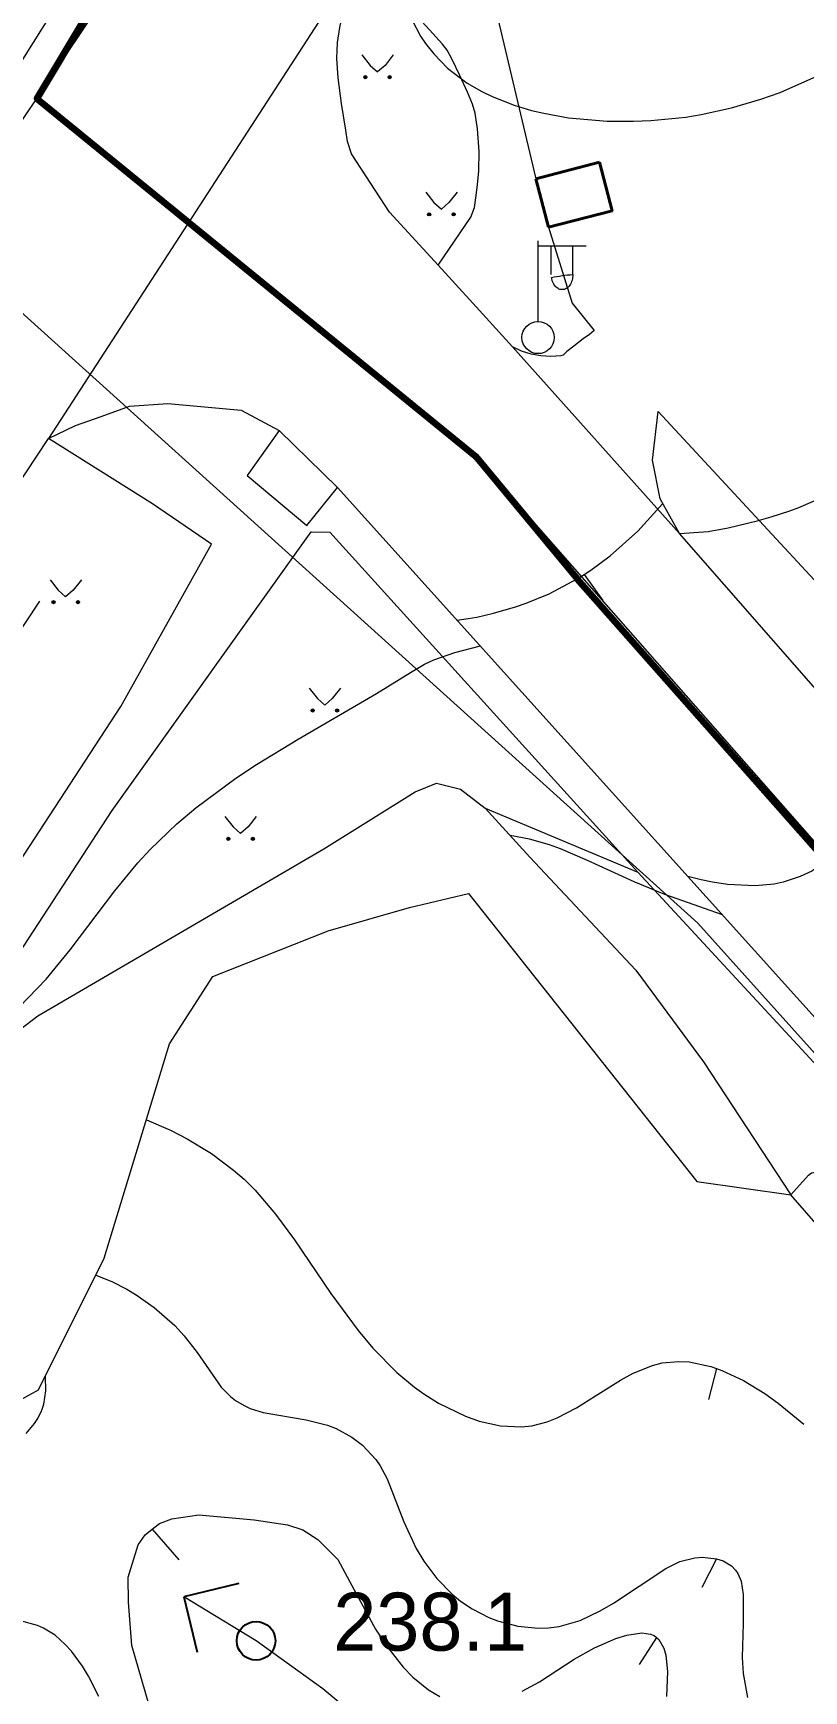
# Model space of a CAD drawing. Extents: x 1000 to 4000, y -5000 to -1000.
# Drawn here: x 1121.1 to 1169, y -4367.8 to -4264.8 of the extents above; entities that cross this region are included whole.
import ezdxf
from ezdxf.enums import TextEntityAlignment as Align

# ---------------------------------------------------------------- set-up
doc = ezdxf.new("R2010")
doc.units = 0
doc.header["$MEASUREMENT"] = 0
for name, color, linetype in [('30', 7, 'CONTINUOUS'), ('границы команд_1', 10, 'CONTINUOUS'), ('СЛОЙ_11', 7, 'CONTINUOUS'), ('СЛОЙ_24', 7, 'CONTINUOUS'), ('СЛОЙ_3', 7, 'CONTINUOUS'), ('СЛОЙ_30', 7, 'CONTINUOUS'), ('СЛОЙ_31', 7, 'CONTINUOUS'), ('СЛОЙ_34', 7, 'CONTINUOUS'), ('СЛОЙ_37', 7, 'CONTINUOUS'), ('СЛОЙ_40', 7, 'CONTINUOUS'), ('СЛОЙ_41', 7, 'CONTINUOUS'), ('СЛОЙ_44', 7, 'CONTINUOUS'), ('СЛОЙ_50', 7, 'CONTINUOUS'), ('СЛОЙ_51', 7, 'CONTINUOUS'), ('СЛОЙ_52', 7, 'CONTINUOUS'), ('СЛОЙ_6', 7, 'CONTINUOUS')]:
    doc.layers.add(name, color=color, linetype=linetype)
doc.styles.add('STYLE-CHAR_FAST_FONT', font='CHAR_FAST_FONT.shx')

# ---------------------------------------------------------------- blocks, each defined once
blk = doc.blocks.new('264')
at = {"layer": '30', "color": 4, "linetype": 'Continuous'}
for p, q in [((-2.494, 2.495), (0, 0)), ((0, 0), (2.495, 2.494))]:
    blk.add_line(p, q, dxfattribs=at)
blk = doc.blocks.new('213')
at = {"layer": '30', "color": 4, "linetype": 'Continuous'}
blk.add_circle((0, 0), 1.2, dxfattribs=at)

msp = doc.modelspace()

# ---------------------------------------------------------------- linework, layer by layer
at = {"layer": 'границы команд_1', "color": 6, "lineweight": 100}
msp.add_lwpolyline([(1196.4, -4143.6), (1121.31, -4268.85), (1148.59, -4291.08), (1154.91, -4298.69), (1232.11, -4386.01), (1363.2, -4532.87)], dxfattribs=at)
at = {"layer": 'СЛОЙ_11', "color": 253, "linetype": 'Continuous', "lineweight": 0}
for points in [[(1159.03, -4247.8), (1149.57, -4262.22), (1152.34, -4273.84)], [(1153.12, -4276.86), (1154.58, -4281.58), (1155.96, -4283.28)], [(1159.94, -4288.31), (1176.45, -4306.11)]]:
    msp.add_lwpolyline(points, dxfattribs=at)
at = {"layer": 'СЛОЙ_24', "color": 253, "linetype": 'Continuous', "lineweight": 0}
for points in [[(1146.26, -4279.21), (1143.24, -4275.91), (1140.87, -4272.29), (1140.62, -4271.52), (1140.52, -4270.82), (1140.26, -4269.16), (1140.05, -4267.57), (1139.97, -4266.37), (1140.01, -4265.39), (1140.15, -4264.44), (1140.47, -4262.88), (1140.98, -4261.35), (1141.38, -4260.16)], [(1146.26, -4279.21), (1148.28, -4276.23), (1148.52, -4275.63), (1148.61, -4275.02), (1148.71, -4274.22), (1148.78, -4273.35), (1148.81, -4272.15), (1148.7, -4270.75), (1148.55, -4269.77), (1148.39, -4269.21), (1148.08, -4268.46), (1147.61, -4267.44), (1147.14, -4266.43), (1146.82, -4265.85), (1146.52, -4265.49), (1145.73, -4264.6), (1143.64, -4262.31), (1141.38, -4260.16)], [(1150.88, -4284.28), (1148.2, -4281.34), (1146.26, -4279.21)], [(1155.96, -4283.28), (1155.66, -4283.51), (1155.27, -4283.78), (1154.7, -4284.25), (1154.26, -4284.57), (1154.02, -4284.81), (1153.89, -4284.84), (1153.27, -4284.88), (1152.65, -4284.85), (1152.04, -4284.74), (1151.44, -4284.55), (1150.88, -4284.28)], [(1125.31, -4288.61), (1127.07, -4287.97), (1129.46, -4287.81), (1134.02, -4288.21), (1136.37, -4289.48)], [(1123.71, -4289.17), (1125.31, -4288.61)], [(1161.27, -4295.88), (1160.07, -4293.72), (1159.59, -4291.33), (1159.94, -4288.31)], [(1000, -4474.71), (1122.03, -4289.97)], [(1122.03, -4289.97), (1123.71, -4289.17)], [(1132.16, -4296.54), (1128.51, -4294.04), (1122.03, -4289.97)], [(1136.37, -4289.48), (1134.38, -4292.28), (1138.09, -4295.38), (1140.01, -4293.02)], [(1136.37, -4289.48), (1140.01, -4293.02)], [(1140.01, -4293.02), (1197.12, -4356.39), (1221.77, -4383.92), (1229.39, -4392.03), (1248.25, -4412.65), (1271.31, -4439.35), (1296.75, -4467.78), (1338.05, -4514.04), (1371.17, -4551.18), (1379.31, -4558.8), (1391.69, -4567.95), (1407.42, -4577.58), (1417.64, -4584.28), (1425.49, -4588.74), (1445.73, -4600.43)], [(1000, -4504.93), (1098.46, -4355.28), (1126, -4313.1), (1138.36, -4295.78)], [(1138.36, -4295.78), (1139.53, -4295.8), (1158.68, -4316.92)], [(1171.66, -4307.15), (1169.74, -4305.55), (1161.27, -4295.88)], [(1000, -4499.21), (1096.22, -4353.04), (1126.54, -4306.62), (1132.16, -4296.54)], [(1158.68, -4316.92), (1177.78, -4337.57), (1205.61, -4368.72), (1245.74, -4415.43), (1246.71, -4414.6), (1272, -4443.13), (1294.81, -4469.49), (1336.12, -4515.77), (1369.31, -4552.99), (1377.6, -4560.75), (1389.58, -4569.33), (1408.97, -4581.23), (1417.53, -4586.51), (1424.17, -4590.44)]]:
    msp.add_lwpolyline(points, dxfattribs=at)
at = {"layer": 'СЛОЙ_3', "color": 253, "linetype": 'Continuous', "lineweight": 0}
for p, q in [((1152.47, -4282.71), (1152.47, -4277.71)), ((1152.47, -4280.71), (1152.47, -4277.71)), ((1152.47, -4278.02), (1155.47, -4278.02)), ((1153.29, -4279.79), (1153.29, -4278.02)), ((1154.63, -4279.79), (1154.63, -4278.02))]:
    msp.add_line(p, q, dxfattribs=at)
msp.add_lwpolyline([(1154.63, -4279.79, -0.035191), (1154.62, -4279.98, -0.036545), (1154.58, -4280.15, -0.03934), (1154.52, -4280.32, -0.0437), (1154.44, -4280.46, -0.049642), (1154.34, -4280.58, -0.056748), (1154.22, -4280.66, -0.0637), (1154.09, -4280.72, -0.068204), (1153.96, -4280.73, -0.068204), (1153.83, -4280.72, -0.0637), (1153.71, -4280.66, -0.056748), (1153.59, -4280.58, -0.049642), (1153.49, -4280.46, -0.0437), (1153.41, -4280.32, -0.03934), (1153.34, -4280.15, -0.036545), (1153.3, -4279.98, -0.035191)], format="xyb", close=True, dxfattribs=at)
msp.add_circle((1152.47, -4283.71), 1, dxfattribs=at)
at = {"layer": 'СЛОЙ_30', "color": 253, "linetype": 'Continuous', "lineweight": 0}
msp.add_lwpolyline([(1161.43, -4408.17), (1160.12, -4402.31), (1158.57, -4393.57), (1157.64, -4390.25), (1156.61, -4388.37), (1154.04, -4385.75), (1152.14, -4383.19), (1149.29, -4378.81), (1147.72, -4376.54), (1143.86, -4371.96), (1141.05, -4369.29), (1139.08, -4367.65), (1134.94, -4364.67), (1130.44, -4361.94)], dxfattribs=at)
at = {"layer": 'СЛОЙ_31', "color": 253, "linetype": 'Continuous', "lineweight": 0}
for points in [[(1168.18, -4336.97), (1169.28, -4335.74), (1169.47, -4335.59), (1169.6, -4335.57), (1169.73, -4335.57), (1169.88, -4335.67), (1172.85, -4339.25), (1181.33, -4349.22), (1188.77, -4357), (1195.09, -4363.69), (1206.91, -4377.02), (1214.89, -4386.28), (1222.46, -4395.03), (1232.02, -4406.2), (1244.96, -4421.1), (1250, -4426.95)], [(1250, -4429.52), (1244.94, -4423.72), (1234.45, -4411.67), (1224.25, -4399.92), (1214.49, -4388.69), (1206.41, -4379.38), (1200.78, -4372.84), (1193.71, -4364.9), (1185.07, -4355.57), (1175.97, -4345.89), (1168.18, -4336.97)]]:
    msp.add_lwpolyline(points, dxfattribs=at)
at = {"layer": 'СЛОЙ_37', "color": 253, "linetype": 'Continuous', "lineweight": 0}
for points in [[(1119.1, -4327.58), (1121.37, -4325.85), (1139.16, -4315.48), (1144.83, -4311.93), (1146.15, -4311.4), (1147.65, -4311.76), (1149.18, -4312.95)], [(1149.18, -4312.95), (1151.96, -4315.98), (1158.54, -4323)], [(1032.93, -4464.85), (1047.7, -4445.18), (1055.6, -4434.06), (1057.41, -4431.23), (1067.8, -4416.4), (1093.77, -4377.24), (1098.81, -4370.11), (1103.22, -4361.66), (1113.52, -4353.43), (1121.41, -4349.07), (1125.49, -4340.9), (1129.56, -4327.58), (1132.26, -4323.4), (1139.42, -4320.56), (1144.47, -4319.11), (1148.14, -4318.24), (1162.33, -4336.14), (1168.18, -4336.97)], [(1158.54, -4323), (1162.76, -4328.7), (1168.18, -4336.97)]]:
    msp.add_lwpolyline(points, dxfattribs=at)
at = {"layer": 'СЛОЙ_40', "color": 253, "linetype": 'Continuous', "lineweight": 0}
for points in [[(1003.86, -4477.75), (1034.81, -4431.01), (1121.5, -4300.08)], [(1149.18, -4312.95), (1158.68, -4316.92)]]:
    msp.add_lwpolyline(points, dxfattribs=at)
at = {"layer": 'СЛОЙ_41', "color": 253, "linetype": 'Continuous', "lineweight": 0}
for p, q in [((1141.52, -4266.15), (1142.03, -4266.8)), ((1143.47, -4266.15), (1142.96, -4266.8)), ((1142.03, -4266.8), (1142.49, -4267.21)), ((1142.96, -4266.8), (1142.49, -4267.21)), ((1145.49, -4274.67), (1146, -4275.32)), ((1147.44, -4274.67), (1146.93, -4275.32)), ((1146, -4275.32), (1146.46, -4275.73)), ((1146.93, -4275.32), (1146.46, -4275.73)), ((1122.13, -4298.76), (1122.64, -4299.41)), ((1124.08, -4298.76), (1123.57, -4299.41)), ((1122.64, -4299.41), (1123.1, -4299.82)), ((1123.57, -4299.41), (1123.1, -4299.82)), ((1138.24, -4305.49), (1138.75, -4306.14)), ((1140.19, -4305.49), (1139.68, -4306.14)), ((1138.75, -4306.14), (1139.21, -4306.55)), ((1139.68, -4306.14), (1139.21, -4306.55)), ((1133, -4313.46), (1133.51, -4314.11)), ((1134.95, -4313.46), (1134.44, -4314.11)), ((1133.51, -4314.11), (1133.97, -4314.52)), ((1134.44, -4314.11), (1133.97, -4314.52))]:
    msp.add_line(p, q, dxfattribs=at)
for centre in [(1141.73, -4267.53), (1143.25, -4267.53), (1145.7, -4276.06), (1147.22, -4276.06), (1122.35, -4300.15), (1123.87, -4300.15), (1138.46, -4306.88), (1139.98, -4306.88), (1133.21, -4314.85), (1134.74, -4314.85)]:
    msp.add_circle(centre, 0.0976, dxfattribs=at)
for points in [[(1141.65, -4267.59), (1141.64, -4267.5), (1141.65, -4267.48)], [(1141.66, -4267.6), (1141.65, -4267.48), (1141.66, -4267.46)], [(1141.65, -4267.59), (1141.65, -4267.48), (1141.66, -4267.6)], [(1141.68, -4267.62), (1141.66, -4267.46), (1141.68, -4267.45)], [(1141.66, -4267.6), (1141.66, -4267.46), (1141.68, -4267.62)], [(1141.7, -4267.62), (1141.68, -4267.45), (1141.7, -4267.44)], [(1141.68, -4267.62), (1141.68, -4267.45), (1141.7, -4267.62)], [(1141.7, -4267.62), (1141.7, -4267.44), (1141.71, -4267.63)], [(1141.71, -4267.63), (1141.7, -4267.44), (1141.71, -4267.44)], [(1141.71, -4267.63), (1141.71, -4267.44), (1141.73, -4267.63)], [(1141.73, -4267.63), (1141.71, -4267.44), (1141.73, -4267.44)], [(1143.17, -4267.59), (1143.16, -4267.5), (1143.17, -4267.48)], [(1143.18, -4267.6), (1143.17, -4267.48), (1143.18, -4267.46)], [(1143.17, -4267.59), (1143.17, -4267.48), (1143.18, -4267.6)], [(1143.2, -4267.62), (1143.18, -4267.46), (1143.2, -4267.45)], [(1143.18, -4267.6), (1143.18, -4267.46), (1143.2, -4267.62)], [(1143.22, -4267.62), (1143.2, -4267.45), (1143.22, -4267.44)], [(1143.2, -4267.62), (1143.2, -4267.45), (1143.22, -4267.62)], [(1143.22, -4267.62), (1143.22, -4267.44), (1143.23, -4267.63)], [(1143.23, -4267.63), (1143.22, -4267.44), (1143.23, -4267.44)], [(1143.23, -4267.63), (1143.23, -4267.44), (1143.25, -4267.63)], [(1143.25, -4267.63), (1143.23, -4267.44), (1143.25, -4267.44)], [(1141.64, -4267.55), (1141.63, -4267.53), (1141.64, -4267.51)], [(1141.64, -4267.57), (1141.64, -4267.51), (1141.64, -4267.5)], [(1141.64, -4267.57), (1141.64, -4267.5), (1141.65, -4267.59)], [(1141.64, -4267.55), (1141.64, -4267.51), (1141.64, -4267.57)], [(1143.16, -4267.57), (1143.16, -4267.51), (1143.16, -4267.5)], [(1143.16, -4267.57), (1143.16, -4267.5), (1143.17, -4267.59)], [(1143.16, -4267.55), (1143.16, -4267.53), (1143.16, -4267.51)], [(1143.16, -4267.55), (1143.16, -4267.51), (1143.16, -4267.57)], [(1145.62, -4276.12), (1145.61, -4276.03), (1145.62, -4276.01)], [(1145.61, -4276.1), (1145.61, -4276.04), (1145.61, -4276.03)], [(1145.61, -4276.1), (1145.61, -4276.03), (1145.62, -4276.12)], [(1145.61, -4276.08), (1145.61, -4276.06), (1145.61, -4276.04)], [(1145.61, -4276.08), (1145.61, -4276.04), (1145.61, -4276.1)], [(1145.63, -4276.13), (1145.62, -4276.01), (1145.63, -4275.99)], [(1145.62, -4276.12), (1145.62, -4276.01), (1145.63, -4276.13)], [(1145.65, -4276.14), (1145.63, -4275.99), (1145.65, -4275.98)], [(1145.63, -4276.13), (1145.63, -4275.99), (1145.65, -4276.14)], [(1145.67, -4276.15), (1145.65, -4275.98), (1145.67, -4275.97)], [(1145.65, -4276.14), (1145.65, -4275.98), (1145.67, -4276.15)], [(1145.67, -4276.15), (1145.67, -4275.97), (1145.68, -4276.16)], [(1145.68, -4276.16), (1145.67, -4275.97), (1145.68, -4275.97)], [(1145.68, -4276.16), (1145.68, -4275.97), (1145.7, -4276.16)], [(1145.7, -4276.16), (1145.68, -4275.97), (1145.7, -4275.97)], [(1147.14, -4276.12), (1147.13, -4276.03), (1147.14, -4276.01)], [(1147.13, -4276.1), (1147.13, -4276.04), (1147.13, -4276.03)], [(1147.13, -4276.1), (1147.13, -4276.03), (1147.14, -4276.12)], [(1147.13, -4276.08), (1147.13, -4276.06), (1147.13, -4276.04)], [(1147.13, -4276.08), (1147.13, -4276.04), (1147.13, -4276.1)], [(1147.16, -4276.13), (1147.14, -4276.01), (1147.16, -4275.99)], [(1147.14, -4276.12), (1147.14, -4276.01), (1147.16, -4276.13)], [(1147.17, -4276.14), (1147.16, -4275.99), (1147.17, -4275.98)], [(1147.16, -4276.13), (1147.16, -4275.99), (1147.17, -4276.14)], [(1147.19, -4276.15), (1147.17, -4275.98), (1147.19, -4275.97)], [(1147.17, -4276.14), (1147.17, -4275.98), (1147.19, -4276.15)], [(1147.19, -4276.15), (1147.19, -4275.97), (1147.21, -4276.16)], [(1147.21, -4276.16), (1147.19, -4275.97), (1147.21, -4275.97)], [(1147.21, -4276.16), (1147.21, -4275.97), (1147.22, -4276.16)], [(1147.22, -4276.16), (1147.21, -4275.97), (1147.22, -4275.97)], [(1122.26, -4300.19), (1122.25, -4300.13), (1122.26, -4300.11)], [(1122.25, -4300.17), (1122.25, -4300.15), (1122.25, -4300.13)], [(1122.25, -4300.17), (1122.25, -4300.13), (1122.26, -4300.19)], [(1122.28, -4300.22), (1122.26, -4300.1), (1122.28, -4300.08)], [(1122.26, -4300.21), (1122.26, -4300.11), (1122.26, -4300.1)], [(1122.26, -4300.21), (1122.26, -4300.1), (1122.28, -4300.22)], [(1122.26, -4300.19), (1122.26, -4300.11), (1122.26, -4300.21)], [(1122.29, -4300.23), (1122.28, -4300.08), (1122.29, -4300.07)], [(1122.28, -4300.22), (1122.28, -4300.08), (1122.29, -4300.23)], [(1122.31, -4300.24), (1122.29, -4300.07), (1122.31, -4300.06)], [(1122.29, -4300.23), (1122.29, -4300.07), (1122.31, -4300.24)], [(1122.31, -4300.24), (1122.31, -4300.06), (1122.33, -4300.25)], [(1122.33, -4300.25), (1122.31, -4300.06), (1122.33, -4300.06)], [(1122.35, -4300.25), (1122.33, -4300.06), (1122.35, -4300.05)], [(1122.33, -4300.25), (1122.33, -4300.06), (1122.35, -4300.25)], [(1123.78, -4300.19), (1123.77, -4300.13), (1123.78, -4300.11)], [(1123.77, -4300.17), (1123.77, -4300.15), (1123.77, -4300.13)], [(1123.77, -4300.17), (1123.77, -4300.13), (1123.78, -4300.19)], [(1123.79, -4300.21), (1123.78, -4300.11), (1123.79, -4300.1)], [(1123.78, -4300.19), (1123.78, -4300.11), (1123.79, -4300.21)], [(1123.8, -4300.22), (1123.79, -4300.1), (1123.8, -4300.08)], [(1123.79, -4300.21), (1123.79, -4300.1), (1123.8, -4300.22)], [(1123.81, -4300.23), (1123.8, -4300.08), (1123.81, -4300.07)], [(1123.8, -4300.22), (1123.8, -4300.08), (1123.81, -4300.23)], [(1123.83, -4300.24), (1123.81, -4300.07), (1123.83, -4300.06)], [(1123.81, -4300.23), (1123.81, -4300.07), (1123.83, -4300.24)], [(1123.83, -4300.24), (1123.83, -4300.06), (1123.85, -4300.25)], [(1123.85, -4300.25), (1123.83, -4300.06), (1123.85, -4300.06)], [(1123.87, -4300.25), (1123.85, -4300.06), (1123.87, -4300.05)], [(1123.85, -4300.25), (1123.85, -4300.06), (1123.87, -4300.25)], [(1138.37, -4306.92), (1138.36, -4306.86), (1138.37, -4306.84)], [(1138.36, -4306.9), (1138.36, -4306.88), (1138.36, -4306.86)], [(1138.36, -4306.9), (1138.36, -4306.86), (1138.37, -4306.92)], [(1138.39, -4306.95), (1138.37, -4306.82), (1138.39, -4306.81)], [(1138.37, -4306.93), (1138.37, -4306.84), (1138.37, -4306.82)], [(1138.37, -4306.93), (1138.37, -4306.82), (1138.39, -4306.95)], [(1138.37, -4306.92), (1138.37, -4306.84), (1138.37, -4306.93)], [(1138.4, -4306.96), (1138.39, -4306.81), (1138.4, -4306.8)], [(1138.39, -4306.95), (1138.39, -4306.81), (1138.4, -4306.96)], [(1138.42, -4306.97), (1138.4, -4306.8), (1138.42, -4306.79)], [(1138.4, -4306.96), (1138.4, -4306.8), (1138.42, -4306.97)], [(1138.44, -4306.97), (1138.42, -4306.79), (1138.44, -4306.78)], [(1138.42, -4306.97), (1138.42, -4306.79), (1138.44, -4306.97)], [(1138.44, -4306.97), (1138.44, -4306.78), (1138.46, -4306.98)], [(1138.46, -4306.98), (1138.44, -4306.78), (1138.46, -4306.78)], [(1139.89, -4306.92), (1139.88, -4306.86), (1139.89, -4306.84)], [(1139.88, -4306.9), (1139.88, -4306.88), (1139.88, -4306.86)], [(1139.88, -4306.9), (1139.88, -4306.86), (1139.89, -4306.92)], [(1139.9, -4306.93), (1139.89, -4306.84), (1139.9, -4306.82)], [(1139.89, -4306.92), (1139.89, -4306.84), (1139.9, -4306.93)], [(1139.91, -4306.95), (1139.9, -4306.82), (1139.91, -4306.81)], [(1139.9, -4306.93), (1139.9, -4306.82), (1139.91, -4306.95)], [(1139.92, -4306.96), (1139.91, -4306.81), (1139.92, -4306.8)], [(1139.91, -4306.95), (1139.91, -4306.81), (1139.92, -4306.96)], [(1139.94, -4306.97), (1139.92, -4306.8), (1139.94, -4306.79)], [(1139.92, -4306.96), (1139.92, -4306.8), (1139.94, -4306.97)], [(1139.96, -4306.97), (1139.94, -4306.79), (1139.96, -4306.78)], [(1139.94, -4306.97), (1139.94, -4306.79), (1139.96, -4306.97)], [(1139.96, -4306.97), (1139.96, -4306.78), (1139.98, -4306.98)], [(1139.98, -4306.98), (1139.96, -4306.78), (1139.98, -4306.78)], [(1133.13, -4314.9), (1133.12, -4314.81), (1133.13, -4314.8)], [(1133.12, -4314.89), (1133.12, -4314.83), (1133.12, -4314.81)], [(1133.12, -4314.89), (1133.12, -4314.81), (1133.13, -4314.9)], [(1133.12, -4314.87), (1133.12, -4314.85), (1133.12, -4314.83)], [(1133.12, -4314.87), (1133.12, -4314.83), (1133.12, -4314.89)], [(1133.15, -4314.92), (1133.13, -4314.8), (1133.15, -4314.78)], [(1133.13, -4314.9), (1133.13, -4314.8), (1133.15, -4314.92)], [(1133.16, -4314.93), (1133.15, -4314.78), (1133.16, -4314.77)], [(1133.15, -4314.92), (1133.15, -4314.78), (1133.16, -4314.93)], [(1133.18, -4314.94), (1133.16, -4314.77), (1133.18, -4314.76)], [(1133.16, -4314.93), (1133.16, -4314.77), (1133.18, -4314.94)], [(1133.2, -4314.95), (1133.18, -4314.76), (1133.2, -4314.75)], [(1133.18, -4314.94), (1133.18, -4314.76), (1133.2, -4314.95)], [(1133.2, -4314.95), (1133.2, -4314.75), (1133.21, -4314.95)], [(1133.21, -4314.95), (1133.2, -4314.75), (1133.21, -4314.75)], [(1134.65, -4314.89), (1134.64, -4314.83), (1134.65, -4314.81)], [(1134.64, -4314.87), (1134.64, -4314.85), (1134.64, -4314.83)], [(1134.64, -4314.87), (1134.64, -4314.83), (1134.65, -4314.89)], [(1134.67, -4314.92), (1134.65, -4314.8), (1134.67, -4314.78)], [(1134.65, -4314.9), (1134.65, -4314.81), (1134.65, -4314.8)], [(1134.65, -4314.9), (1134.65, -4314.8), (1134.67, -4314.92)], [(1134.65, -4314.89), (1134.65, -4314.81), (1134.65, -4314.9)], [(1134.68, -4314.93), (1134.67, -4314.78), (1134.68, -4314.77)], [(1134.67, -4314.92), (1134.67, -4314.78), (1134.68, -4314.93)], [(1134.7, -4314.94), (1134.68, -4314.77), (1134.7, -4314.76)], [(1134.68, -4314.93), (1134.68, -4314.77), (1134.7, -4314.94)], [(1134.72, -4314.95), (1134.7, -4314.76), (1134.72, -4314.75)], [(1134.7, -4314.94), (1134.7, -4314.76), (1134.72, -4314.95)], [(1134.72, -4314.95), (1134.72, -4314.75), (1134.74, -4314.95)], [(1134.74, -4314.95), (1134.72, -4314.75), (1134.74, -4314.75)]]:
    msp.add_solid(points, dxfattribs=at)
at = {"layer": 'СЛОЙ_41', "color": 253, "linetype": 'Continuous', "lineweight": 0, "extrusion": (0, 0, -1)}
for points in [[(-1141.73, -4267.63), (-1141.73, -4267.44), (-1141.75, -4267.63)], [(-1141.75, -4267.63), (-1141.73, -4267.44), (-1141.75, -4267.44)], [(-1141.75, -4267.63), (-1141.75, -4267.44), (-1141.77, -4267.62)], [(-1141.77, -4267.62), (-1141.75, -4267.44), (-1141.77, -4267.44)], [(-1141.77, -4267.62), (-1141.77, -4267.44), (-1141.79, -4267.62)], [(-1141.79, -4267.62), (-1141.77, -4267.44), (-1141.79, -4267.45)], [(-1141.79, -4267.62), (-1141.79, -4267.45), (-1141.8, -4267.6)], [(-1141.8, -4267.6), (-1141.79, -4267.45), (-1141.8, -4267.46)], [(-1141.8, -4267.6), (-1141.8, -4267.46), (-1141.81, -4267.59)], [(-1141.81, -4267.59), (-1141.8, -4267.46), (-1141.81, -4267.48)], [(-1141.81, -4267.59), (-1141.81, -4267.48), (-1141.82, -4267.57)], [(-1141.82, -4267.57), (-1141.81, -4267.48), (-1141.82, -4267.5)], [(-1143.25, -4267.63), (-1143.25, -4267.44), (-1143.27, -4267.63)], [(-1143.27, -4267.63), (-1143.25, -4267.44), (-1143.27, -4267.44)], [(-1143.27, -4267.63), (-1143.27, -4267.44), (-1143.29, -4267.62)], [(-1143.29, -4267.62), (-1143.27, -4267.44), (-1143.29, -4267.44)], [(-1143.29, -4267.62), (-1143.29, -4267.44), (-1143.31, -4267.62)], [(-1143.31, -4267.62), (-1143.29, -4267.44), (-1143.31, -4267.45)], [(-1143.31, -4267.62), (-1143.31, -4267.45), (-1143.32, -4267.6)], [(-1143.32, -4267.6), (-1143.31, -4267.45), (-1143.32, -4267.46)], [(-1143.32, -4267.6), (-1143.32, -4267.46), (-1143.33, -4267.59)], [(-1143.33, -4267.59), (-1143.32, -4267.46), (-1143.33, -4267.48)], [(-1143.33, -4267.59), (-1143.33, -4267.48), (-1143.34, -4267.57)], [(-1143.34, -4267.57), (-1143.33, -4267.48), (-1143.34, -4267.5)], [(-1141.82, -4267.57), (-1141.82, -4267.5), (-1141.83, -4267.55)], [(-1141.83, -4267.55), (-1141.82, -4267.5), (-1141.83, -4267.51)], [(-1141.83, -4267.55), (-1141.83, -4267.51), (-1141.83, -4267.53)], [(-1143.34, -4267.57), (-1143.34, -4267.5), (-1143.35, -4267.55)], [(-1143.35, -4267.55), (-1143.34, -4267.5), (-1143.35, -4267.51)], [(-1143.35, -4267.55), (-1143.35, -4267.51), (-1143.35, -4267.53)], [(-1145.7, -4276.16), (-1145.7, -4275.97), (-1145.72, -4276.16)], [(-1145.72, -4276.16), (-1145.7, -4275.97), (-1145.72, -4275.97)], [(-1145.72, -4276.16), (-1145.72, -4275.97), (-1145.74, -4276.15)], [(-1145.74, -4276.15), (-1145.72, -4275.97), (-1145.74, -4275.97)], [(-1145.74, -4276.15), (-1145.74, -4275.97), (-1145.76, -4276.14)], [(-1145.76, -4276.14), (-1145.74, -4275.97), (-1145.76, -4275.98)], [(-1145.76, -4276.14), (-1145.76, -4275.98), (-1145.77, -4276.13)], [(-1145.77, -4276.13), (-1145.76, -4275.98), (-1145.77, -4275.99)], [(-1145.77, -4276.13), (-1145.77, -4275.99), (-1145.78, -4276.12)], [(-1145.78, -4276.12), (-1145.77, -4275.99), (-1145.78, -4276.01)], [(-1145.78, -4276.12), (-1145.78, -4276.01), (-1145.79, -4276.1)], [(-1145.79, -4276.1), (-1145.78, -4276.01), (-1145.79, -4276.03)], [(-1145.79, -4276.1), (-1145.79, -4276.03), (-1145.8, -4276.08)], [(-1145.8, -4276.08), (-1145.79, -4276.03), (-1145.8, -4276.04)], [(-1145.8, -4276.08), (-1145.8, -4276.04), (-1145.8, -4276.06)], [(-1147.22, -4276.16), (-1147.22, -4275.97), (-1147.24, -4276.16)], [(-1147.24, -4276.16), (-1147.22, -4275.97), (-1147.24, -4275.97)], [(-1147.24, -4276.16), (-1147.24, -4275.97), (-1147.26, -4276.15)], [(-1147.26, -4276.15), (-1147.24, -4275.97), (-1147.26, -4275.97)], [(-1147.26, -4276.15), (-1147.26, -4275.97), (-1147.28, -4276.14)], [(-1147.28, -4276.14), (-1147.26, -4275.97), (-1147.28, -4275.98)], [(-1147.28, -4276.14), (-1147.28, -4275.98), (-1147.29, -4276.13)], [(-1147.29, -4276.13), (-1147.28, -4275.98), (-1147.29, -4275.99)], [(-1147.29, -4276.13), (-1147.29, -4275.99), (-1147.31, -4276.12)], [(-1147.31, -4276.12), (-1147.29, -4275.99), (-1147.31, -4276.01)], [(-1147.31, -4276.12), (-1147.31, -4276.01), (-1147.31, -4276.1)], [(-1147.31, -4276.1), (-1147.31, -4276.01), (-1147.31, -4276.03)], [(-1147.31, -4276.1), (-1147.31, -4276.03), (-1147.32, -4276.08)], [(-1147.32, -4276.08), (-1147.31, -4276.03), (-1147.32, -4276.04)], [(-1147.32, -4276.08), (-1147.32, -4276.04), (-1147.32, -4276.06)], [(-1122.35, -4300.25), (-1122.35, -4300.05), (-1122.36, -4300.25)], [(-1122.36, -4300.25), (-1122.35, -4300.05), (-1122.36, -4300.06)], [(-1122.36, -4300.25), (-1122.36, -4300.06), (-1122.38, -4300.24)], [(-1122.38, -4300.24), (-1122.36, -4300.06), (-1122.38, -4300.06)], [(-1122.38, -4300.24), (-1122.38, -4300.06), (-1122.4, -4300.23)], [(-1122.4, -4300.23), (-1122.38, -4300.06), (-1122.4, -4300.07)], [(-1122.4, -4300.23), (-1122.4, -4300.07), (-1122.41, -4300.22)], [(-1122.41, -4300.22), (-1122.4, -4300.07), (-1122.41, -4300.08)], [(-1122.41, -4300.22), (-1122.41, -4300.08), (-1122.43, -4300.21)], [(-1122.43, -4300.21), (-1122.41, -4300.08), (-1122.43, -4300.1)], [(-1122.43, -4300.21), (-1122.43, -4300.1), (-1122.44, -4300.19)], [(-1122.44, -4300.19), (-1122.43, -4300.1), (-1122.44, -4300.11)], [(-1122.44, -4300.19), (-1122.44, -4300.11), (-1122.44, -4300.17)], [(-1122.44, -4300.17), (-1122.44, -4300.11), (-1122.44, -4300.13)], [(-1122.44, -4300.17), (-1122.44, -4300.13), (-1122.44, -4300.15)], [(-1123.87, -4300.25), (-1123.87, -4300.05), (-1123.89, -4300.25)], [(-1123.89, -4300.25), (-1123.87, -4300.05), (-1123.89, -4300.06)], [(-1123.89, -4300.25), (-1123.89, -4300.06), (-1123.9, -4300.24)], [(-1123.9, -4300.24), (-1123.89, -4300.06), (-1123.9, -4300.06)], [(-1123.9, -4300.24), (-1123.9, -4300.06), (-1123.92, -4300.23)], [(-1123.92, -4300.23), (-1123.9, -4300.06), (-1123.92, -4300.07)], [(-1123.92, -4300.23), (-1123.92, -4300.07), (-1123.94, -4300.22)], [(-1123.94, -4300.22), (-1123.92, -4300.07), (-1123.94, -4300.08)], [(-1123.94, -4300.22), (-1123.94, -4300.08), (-1123.95, -4300.21)], [(-1123.95, -4300.21), (-1123.94, -4300.08), (-1123.95, -4300.1)], [(-1123.95, -4300.21), (-1123.95, -4300.1), (-1123.96, -4300.19)], [(-1123.96, -4300.19), (-1123.95, -4300.1), (-1123.96, -4300.11)], [(-1123.96, -4300.19), (-1123.96, -4300.11), (-1123.96, -4300.17)], [(-1123.96, -4300.17), (-1123.96, -4300.11), (-1123.96, -4300.13)], [(-1123.96, -4300.17), (-1123.96, -4300.13), (-1123.96, -4300.15)], [(-1138.46, -4306.98), (-1138.46, -4306.78), (-1138.47, -4306.97)], [(-1138.47, -4306.97), (-1138.46, -4306.78), (-1138.47, -4306.78)], [(-1138.47, -4306.97), (-1138.47, -4306.78), (-1138.49, -4306.97)], [(-1138.49, -4306.97), (-1138.47, -4306.78), (-1138.49, -4306.79)], [(-1138.49, -4306.97), (-1138.49, -4306.79), (-1138.51, -4306.96)], [(-1138.51, -4306.96), (-1138.49, -4306.79), (-1138.51, -4306.8)], [(-1138.51, -4306.96), (-1138.51, -4306.8), (-1138.52, -4306.95)], [(-1138.52, -4306.95), (-1138.51, -4306.8), (-1138.52, -4306.81)], [(-1138.52, -4306.95), (-1138.52, -4306.81), (-1138.54, -4306.93)], [(-1138.54, -4306.93), (-1138.52, -4306.81), (-1138.54, -4306.82)], [(-1138.54, -4306.93), (-1138.54, -4306.82), (-1138.55, -4306.92)], [(-1138.55, -4306.92), (-1138.54, -4306.82), (-1138.55, -4306.84)], [(-1138.55, -4306.92), (-1138.55, -4306.84), (-1138.55, -4306.9)], [(-1138.55, -4306.9), (-1138.55, -4306.84), (-1138.55, -4306.86)], [(-1138.55, -4306.9), (-1138.55, -4306.86), (-1138.55, -4306.88)], [(-1139.98, -4306.98), (-1139.98, -4306.78), (-1140, -4306.97)], [(-1140, -4306.97), (-1139.98, -4306.78), (-1140, -4306.78)], [(-1140, -4306.97), (-1140, -4306.78), (-1140.01, -4306.97)], [(-1140.01, -4306.97), (-1140, -4306.78), (-1140.01, -4306.79)], [(-1140.01, -4306.97), (-1140.01, -4306.79), (-1140.03, -4306.96)], [(-1140.03, -4306.96), (-1140.01, -4306.79), (-1140.03, -4306.8)], [(-1140.03, -4306.96), (-1140.03, -4306.8), (-1140.05, -4306.95)], [(-1140.05, -4306.95), (-1140.03, -4306.8), (-1140.05, -4306.81)], [(-1140.05, -4306.95), (-1140.05, -4306.81), (-1140.06, -4306.93)], [(-1140.06, -4306.93), (-1140.05, -4306.81), (-1140.06, -4306.82)], [(-1140.06, -4306.93), (-1140.06, -4306.82), (-1140.07, -4306.92)], [(-1140.07, -4306.92), (-1140.06, -4306.82), (-1140.07, -4306.84)], [(-1140.07, -4306.92), (-1140.07, -4306.84), (-1140.07, -4306.9)], [(-1140.07, -4306.9), (-1140.07, -4306.84), (-1140.07, -4306.86)], [(-1140.07, -4306.9), (-1140.07, -4306.86), (-1140.07, -4306.88)], [(-1133.21, -4314.95), (-1133.21, -4314.75), (-1133.23, -4314.95)], [(-1133.23, -4314.95), (-1133.21, -4314.75), (-1133.23, -4314.75)], [(-1133.23, -4314.95), (-1133.23, -4314.75), (-1133.25, -4314.94)], [(-1133.25, -4314.94), (-1133.23, -4314.75), (-1133.25, -4314.76)], [(-1133.25, -4314.94), (-1133.25, -4314.76), (-1133.27, -4314.93)], [(-1133.27, -4314.93), (-1133.25, -4314.76), (-1133.27, -4314.77)], [(-1133.27, -4314.93), (-1133.27, -4314.77), (-1133.28, -4314.92)], [(-1133.28, -4314.92), (-1133.27, -4314.77), (-1133.28, -4314.78)], [(-1133.28, -4314.92), (-1133.28, -4314.78), (-1133.3, -4314.9)], [(-1133.3, -4314.9), (-1133.28, -4314.78), (-1133.3, -4314.8)], [(-1133.3, -4314.9), (-1133.3, -4314.8), (-1133.3, -4314.89)], [(-1133.3, -4314.89), (-1133.3, -4314.8), (-1133.3, -4314.81)], [(-1133.3, -4314.89), (-1133.3, -4314.81), (-1133.31, -4314.87)], [(-1133.31, -4314.87), (-1133.3, -4314.81), (-1133.31, -4314.83)], [(-1133.31, -4314.87), (-1133.31, -4314.83), (-1133.31, -4314.85)], [(-1134.74, -4314.95), (-1134.74, -4314.75), (-1134.75, -4314.95)], [(-1134.75, -4314.95), (-1134.74, -4314.75), (-1134.75, -4314.75)], [(-1134.75, -4314.95), (-1134.75, -4314.75), (-1134.77, -4314.94)], [(-1134.77, -4314.94), (-1134.75, -4314.75), (-1134.77, -4314.76)], [(-1134.77, -4314.94), (-1134.77, -4314.76), (-1134.79, -4314.93)], [(-1134.79, -4314.93), (-1134.77, -4314.76), (-1134.79, -4314.77)], [(-1134.79, -4314.93), (-1134.79, -4314.77), (-1134.8, -4314.92)], [(-1134.8, -4314.92), (-1134.79, -4314.77), (-1134.8, -4314.78)], [(-1134.8, -4314.92), (-1134.8, -4314.78), (-1134.82, -4314.9)], [(-1134.82, -4314.9), (-1134.8, -4314.78), (-1134.82, -4314.8)], [(-1134.82, -4314.9), (-1134.82, -4314.8), (-1134.83, -4314.89)], [(-1134.83, -4314.89), (-1134.82, -4314.8), (-1134.83, -4314.81)], [(-1134.83, -4314.89), (-1134.83, -4314.81), (-1134.83, -4314.87)], [(-1134.83, -4314.87), (-1134.83, -4314.81), (-1134.83, -4314.83)], [(-1134.83, -4314.87), (-1134.83, -4314.83), (-1134.83, -4314.85)]]:
    msp.add_solid(points, dxfattribs=at)
at = {"layer": 'СЛОЙ_44', "color": 253, "linetype": 'Continuous', "lineweight": 0}
for points in [[(1261.32, -4000), (1226.07, -4089.1), (1220.29, -4101.57), (1189.27, -4159.66), (1182.27, -4171.22), (1147.29, -4225.06), (1144.34, -4229.57), (1124.19, -4260.41), (1114.08, -4276.5)], [(1000, -4450.29), (1087.06, -4317.23), (1114.08, -4276.5), (1162.4, -4320.08), (1355.82, -4535.3)]]:
    msp.add_lwpolyline(points, dxfattribs=at)
at = {"layer": 'СЛОЙ_50', "color": 253, "linetype": 'Continuous', "lineweight": 0}
msp.add_line((1163.56, -4359.57), (1162.65, -4361.35), dxfattribs=at)
for points in [[(1144.64, -4264), (1145.17, -4264.98), (1145.48, -4265.44), (1145.98, -4266.09), (1146.84, -4266.97), (1148.06, -4267.9), (1148.97, -4268.43), (1149.61, -4268.74), (1150.98, -4269.27), (1152.07, -4269.6), (1152.82, -4269.78), (1154.36, -4270.05), (1156.77, -4270.26), (1158.4, -4270.27), (1159.49, -4270.23), (1161.65, -4270.01), (1162.61, -4269.85), (1164.5, -4269.44), (1166.32, -4268.91), (1167.51, -4268.49), (1169.79, -4267.48), (1171.42, -4266.59), (1172.46, -4265.94), (1174.46, -4264.49)], [(1161.27, -4295.88), (1163.04, -4295.75), (1164.29, -4295.53), (1166.09, -4295.1), (1166.97, -4294.85), (1168.12, -4294.47), (1168.69, -4294.26), (1170.64, -4293.42), (1171.59, -4292.94), (1172.96, -4292.15), (1174.92, -4290.8), (1176.77, -4289.25), (1177.66, -4288.41), (1179.34, -4286.57), (1180.14, -4285.57), (1181.28, -4283.99), (1182.88, -4281.41), (1183.54, -4280.19), (1184.38, -4278.48), (1184.78, -4277.59), (1185.36, -4276.2)], [(1147.44, -4301.26), (1148.12, -4301.16), (1148.66, -4301.07), (1149.7, -4300.83), (1151.06, -4300.44), (1151.72, -4300.21), (1153.16, -4299.62), (1154.91, -4298.69), (1155.33, -4298.42), (1155.74, -4298.16), (1156.95, -4297.27), (1158.67, -4295.74), (1160.23, -4294.01)], [(1155.33, -4298.42), (1156.49, -4300.05)], [(1120.24, -4325.29), (1121.89, -4323.56), (1123.38, -4321.75), (1126.16, -4318.09), (1127.59, -4316.34), (1128.36, -4315.51), (1130.01, -4313.92), (1131.19, -4312.93), (1133.68, -4311.09), (1134.96, -4310.24), (1137.55, -4308.66), (1142.43, -4305.83), (1144.54, -4304.52), (1145.4, -4304), (1145.99, -4303.72), (1147.29, -4303.27), (1148.89, -4302.87)], [(1174.18, -4307.47), (1173.9, -4308.99), (1173.65, -4310.08), (1173.09, -4311.97), (1172.78, -4312.79), (1172.09, -4314.19), (1171.32, -4315.31), (1170.76, -4315.92), (1170.35, -4316.27), (1169.49, -4316.85), (1168.76, -4317.2), (1167.71, -4317.54), (1167.15, -4317.66), (1165.96, -4317.77), (1164.24, -4317.69), (1163.32, -4317.55), (1162.6, -4317.4), (1161.79, -4317.18)], [(1163.93, -4319.57), (1160.36, -4318.3), (1158.45, -4317.52), (1155.54, -4316.2), (1153.86, -4315.47), (1153.19, -4315.23), (1151.93, -4314.87), (1150.73, -4314.64)], [(1128.12, -4332.31), (1129.61, -4332.94), (1130.66, -4333.49), (1132.16, -4334.39), (1133.54, -4335.43), (1134.19, -4336), (1134.88, -4336.68), (1136.15, -4338.17), (1137.33, -4339.77), (1139.59, -4343.1), (1141.28, -4345.4), (1142.2, -4346.49), (1143.69, -4348), (1144.79, -4348.91), (1145.37, -4349.33), (1146.29, -4349.91), (1147.95, -4350.72), (1148.81, -4351.03), (1150.13, -4351.32), (1151.45, -4351.38), (1152.09, -4351.31), (1153.04, -4351.06), (1153.66, -4350.81), (1154.86, -4350.19), (1156.04, -4349.46), (1157.6, -4348.48), (1158.39, -4348.05), (1159.59, -4347.56), (1160.19, -4347.41), (1161.19, -4347.31), (1161.86, -4347.35), (1163.22, -4347.63), (1163.56, -4347.75), (1163.9, -4347.87), (1165.24, -4348.5), (1166.56, -4349.3), (1167.4, -4349.9), (1169, -4351.21)], [(1124.97, -4341.95), (1125.97, -4342.35), (1126.9, -4342.82), (1127.49, -4343.17), (1128.61, -4343.96), (1129.88, -4345.09), (1130.46, -4345.72), (1131.27, -4346.75), (1132.78, -4348.91), (1133.36, -4349.5), (1133.67, -4349.75), (1134.2, -4350.06), (1134.58, -4350.23), (1135.39, -4350.48), (1138.06, -4350.94), (1139.39, -4351.28), (1139.92, -4351.49), (1140.9, -4352.02), (1141.56, -4352.52), (1142.39, -4353.41), (1142.65, -4353.8), (1143.09, -4354.61), (1144.12, -4357.28), (1144.9, -4358.93), (1145.36, -4359.72), (1146.17, -4360.81), (1147.12, -4361.78), (1147.65, -4362.2), (1148.37, -4362.69), (1149.41, -4363.22), (1149.95, -4363.43), (1151.21, -4363.77), (1152.48, -4363.89), (1153.11, -4363.87), (1153.78, -4363.78), (1155.08, -4363.4), (1156.34, -4362.81), (1157.16, -4362.34), (1158.76, -4361.27), (1160.42, -4360.17), (1161.29, -4359.75), (1162.21, -4359.51), (1162.69, -4359.47), (1163.56, -4359.57), (1163.97, -4359.7), (1164.49, -4360.01), (1164.75, -4360.28), (1164.89, -4360.49), (1165.09, -4360.97), (1165.23, -4361.79), (1165.22, -4363.6), (1165.16, -4365.71), (1165.22, -4366.71), (1165.49, -4368.2)], [(1163.56, -4347.75), (1163.06, -4349.69)], [(1120.65, -4351.79), (1121.16, -4351.18), (1121.37, -4350.85), (1121.62, -4350.34), (1121.75, -4349.96), (1121.88, -4349.14), (1121.85, -4348.26), (1121.84, -4348.2)], [(1129.11, -4371.47), (1127.21, -4364.97), (1127, -4362.26), (1126.99, -4360.71), (1127.62, -4358.71), (1128.04, -4358.09), (1128.49, -4357.73), (1128.94, -4357.38), (1129.71, -4357.09), (1131.38, -4356.84), (1134.82, -4357.15), (1136.89, -4357.46), (1137.84, -4357.77), (1138.78, -4358.37), (1140.02, -4359.61)], [(1128.49, -4357.73), (1130.13, -4359.65)], [(1140.02, -4359.61), (1141.18, -4361.77), (1142.36, -4363.94), (1143.04, -4364.98), (1144.09, -4366.31), (1144.68, -4366.93), (1145.66, -4367.71), (1146.36, -4368.12)], [(1125.16, -4368.14), (1124.53, -4366.86), (1124.15, -4366.24), (1123.46, -4365.31), (1123.08, -4364.89), (1122.44, -4364.33), (1121.73, -4363.88), (1121.35, -4363.71), (1120.3, -4363.42)], [(1151.49, -4367.8), (1152.56, -4367.21), (1154.72, -4365.82), (1155.98, -4365.11), (1157.31, -4364.53), (1157.98, -4364.32), (1158.92, -4364.18), (1159.46, -4364.26), (1159.69, -4364.35), (1159.84, -4364.46), (1159.98, -4364.58), (1160.29, -4365.12), (1160.41, -4365.57), (1160.52, -4366.58), (1160.46, -4368.13)], [(1159.84, -4364.46), (1158.76, -4366.15)]]:
    msp.add_lwpolyline(points, dxfattribs=at)
at = {"layer": 'СЛОЙ_51', "color": 253, "linetype": 'Continuous', "lineweight": 0}
for points in [[(1000, -4449.36), (1121.31, -4268.85), (1142.68, -4237.05), (1184.59, -4167.28), (1208.2, -4119.93), (1225.59, -4082.71), (1249.32, -4020.14), (1256.95, -4000)], [(1121.31, -4268.85), (1148.59, -4291.08), (1216.5, -4368.31), (1324.31, -4490.49), (1379.94, -4551.27)]]:
    msp.add_lwpolyline(points, dxfattribs=at)
at = {"layer": 'СЛОЙ_52', "color": 253, "linetype": 'Continuous', "lineweight": 0}
for p, q in [((1141.38, -4260.16), (1122.03, -4289.97)), ((1150.88, -4284.28), (1161.27, -4295.88))]:
    msp.add_line(p, q, dxfattribs=at)
at = {"layer": 'СЛОЙ_6', "color": 253, "linetype": 'Continuous', "lineweight": 40}
for points in [[(1152.34, -4273.84), (1156.29, -4272.82)], [(1156.29, -4272.82), (1157.07, -4275.83), (1153.12, -4276.86)], [(1153.12, -4276.86), (1152.34, -4273.84)]]:
    msp.add_lwpolyline(points, dxfattribs=at)

# ---------------------------------------------------------------- block references
at = {"layer": 'СЛОЙ_30', "color": 253, "linetype": 'Continuous', "lineweight": 0}
msp.add_blockref('213', (1134.94, -4364.67), dxfattribs=at)
at = {"layer": 'СЛОЙ_31', "color": 253, "linetype": 'Continuous', "lineweight": 0, "xscale": 0.9999989272969926, "yscale": 0.9999989272969926, "zscale": 0.9999989272969926, "rotation": 238.7760243303424}
msp.add_blockref('264', (1130.44, -4361.94), dxfattribs=at)

# ---------------------------------------------------------------- texts
at = {"layer": 'СЛОЙ_34', "color": 253, "linetype": 'Continuous', "lineweight": 0, "style": 'STYLE-CHAR_FAST_FONT'}
msp.add_text('238.1', height=3.6, dxfattribs=at).set_placement((1145.76, -4363.48), align=Align.MIDDLE_CENTER)

doc.saveas('drawing.dxf')
